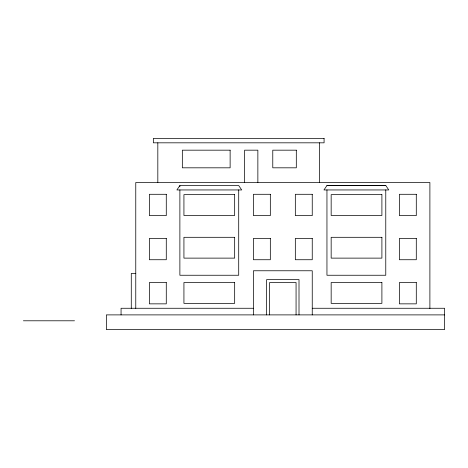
<?xml version="1.0" encoding="UTF-8"?>
<svg xmlns="http://www.w3.org/2000/svg" width="468" height="468" viewBox="0 0 468 468"><rect width="100%" height="100%" fill="white"/><g stroke="black" fill="none" stroke-linecap="round" stroke-linejoin="round"><path stroke-width="0.7" d="M179.882 185.539L176.892 189.949L241.699 189.949L238.709 185.539L179.882 185.539L179.882 186.802M326.951 185.539L323.961 189.949L388.762 189.949L385.772 185.468L326.951 185.468L385.772 185.539M135.767 273.435L131.28 273.435L131.28 308.406M253.416 308.266L121.06 308.266L121.06 314.888M312.244 308.266L444.6 308.266L444.6 329.595L106.353 329.595L106.353 314.888L444.6 314.888M23.4 320.791L74.506 320.791M429.893 308.582L429.893 182.526L135.767 182.526L135.767 308.342M385.772 189.914L385.772 275.248L326.951 275.248L326.951 189.914M319.597 142.822L319.597 182.526M312.244 314.888L312.244 270.767L253.416 270.767L253.416 314.888M299.005 314.888L299.005 279.589L266.649 279.589L266.649 314.888M296.063 314.888L296.063 282.532L269.591 282.532L269.591 314.888M257.862 182.526L257.862 150.175L244.624 150.175L244.624 182.526M238.709 189.914L238.709 275.248L179.882 275.248L179.882 189.914M157.821 142.822L157.821 182.526M324.078 138.405L153.34 138.405L153.34 142.822L324.078 142.822L324.078 138.405M230.127 150.175L182.333 150.175L182.333 167.819L230.127 167.819L230.127 150.175M296.308 150.175L272.774 150.175L272.774 167.819L296.308 167.819L296.308 150.175M166.28 194.29L149.368 194.29L149.368 215.619L166.28 215.619L166.28 194.29M270.329 194.29L253.416 194.29L253.416 215.619L270.329 215.619L270.329 194.29M312.244 194.29L295.331 194.29L295.331 215.619L312.244 215.619L312.244 194.29M416.292 194.29L399.38 194.29L399.38 215.619L416.292 215.619L416.292 194.29M234.667 194.653L183.93 194.653L183.93 215.479L234.667 215.479L234.667 194.653M381.9 194.653L331.163 194.653L331.163 215.479L381.9 215.479L381.9 194.653M234.667 237.305L183.93 237.305L183.93 258.125L234.667 258.125L234.667 237.305M381.9 237.305L331.163 237.305L331.163 258.125L381.9 258.125L381.9 237.305M166.28 238.411L149.368 238.411L149.368 259.734L166.28 259.734L166.28 238.411M270.329 238.411L253.416 238.411L253.416 259.734L270.329 259.734L270.329 238.411M312.244 238.411L295.331 238.411L295.331 259.734L312.244 259.734L312.244 238.411M416.292 238.411L399.38 238.411L399.38 259.734L416.292 259.734L416.292 238.411M166.28 282.532L149.368 282.532L149.368 303.855L166.28 303.855L166.28 282.532M234.667 282.532L183.93 282.532L183.93 303.352L234.667 303.352L234.667 282.532M381.9 282.532L331.163 282.532L331.163 303.352L381.9 303.352L381.9 282.532M416.292 282.532L399.38 282.532L399.38 303.855L416.292 303.855L416.292 282.532"/></g></svg>
